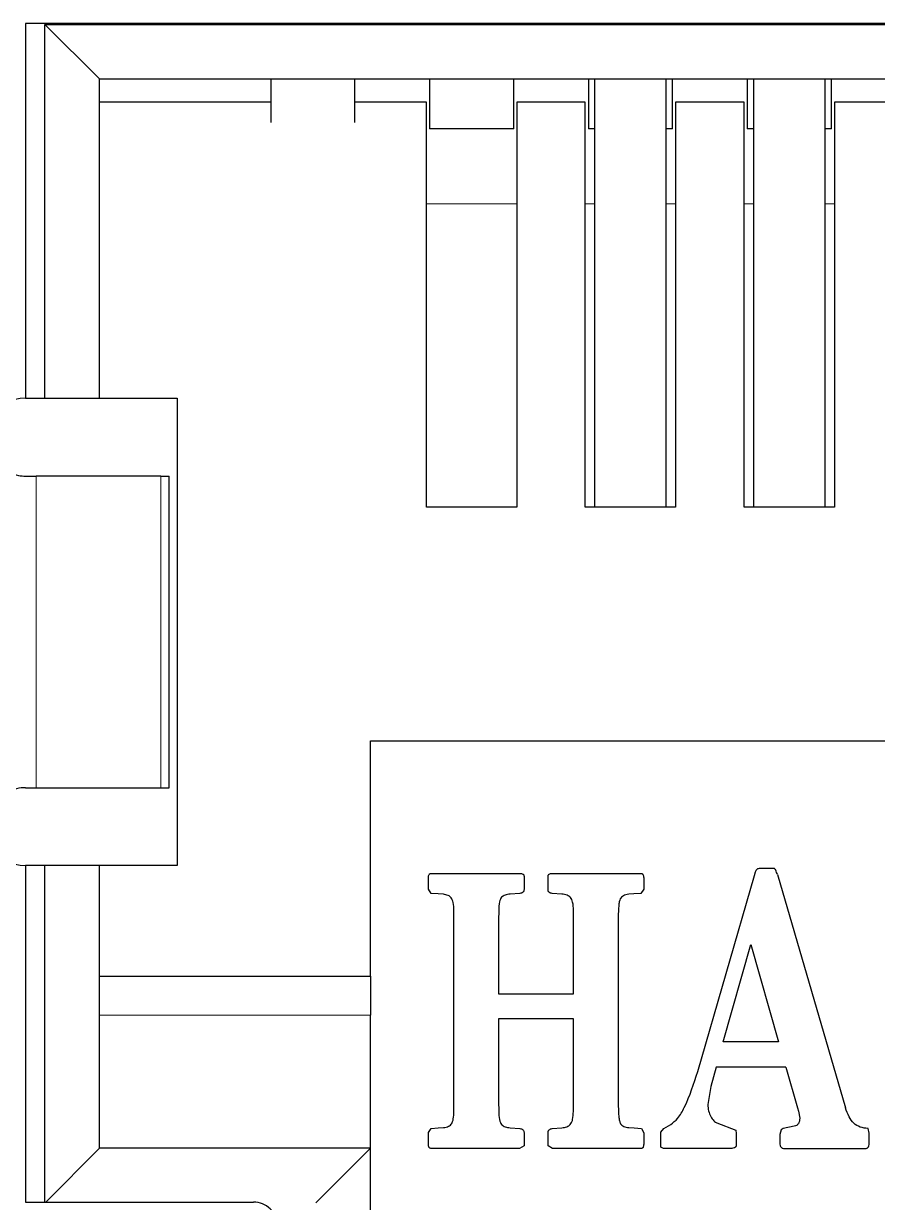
# Model space of a CAD drawing. Extents: x -260425 to 1294666, y -169889 to -2349.
# Drawn here: x 1000826.3 to 1000881.1, y -26583.7 to -26508 of the extents above; entities that cross this region are included whole.
import ezdxf

# ---------------------------------------------------------------- set-up
doc = ezdxf.new("R2010")
doc.units = 0
doc.header["$LTSCALE"] = 100
doc.layers.add('case', color=7, linetype='Continuous')

# ---------------------------------------------------------------- blocks, each defined once
blk = doc.blocks.new('АТС')
at = {"layer": 'case', "lineweight": 25}
for points in [[(2475.15, -39.458), (2475.15, -39.458), (2369.35, -39.458), (2369.35, -39.458)], [(2369.35, -39.458), (2369.35, -39.458), (2369.35, -63.507), (2369.35, -63.507)], [(2370.6, -39.507), (2370.6, -39.507), (2475.15, -39.507), (2475.15, -39.507)], [(2370.6, -63.507), (2370.6, -63.507), (2370.6, -39.507), (2370.6, -39.507)], [(2370.6, -39.507), (2370.6, -39.507), (2374.1, -43.008), (2374.1, -43.008)], [(2374.1, -43.008), (2374.1, -43.008), (2472.9, -43.008), (2472.9, -43.008)], [(2374.1, -63.507), (2374.1, -63.507), (2374.1, -43.008), (2374.1, -43.008)], [(2385.1, -43.008), (2385.1, -43.008), (2385.1, -45.805), (2385.1, -45.805)], [(2390.5, -45.805), (2390.5, -45.805), (2390.5, -43.008), (2390.5, -43.008)], [(2395.3, -43.008), (2395.3, -43.008), (2395.3, -46.208), (2395.3, -46.208)], [(2400.7, -46.208), (2400.7, -46.208), (2400.7, -43.008), (2400.7, -43.008)], [(2405.5, -43.008), (2405.5, -43.008), (2405.5, -46.208), (2405.5, -46.208)], [(2405.9, -43.008), (2405.9, -43.008), (2405.9, -70.508), (2405.9, -70.508)], [(2410.5, -70.508), (2410.5, -70.508), (2410.5, -43.008), (2410.5, -43.008)], [(2410.9, -46.208), (2410.9, -46.208), (2410.9, -43.008), (2410.9, -43.008)], [(2415.7, -43.008), (2415.7, -43.008), (2415.7, -46.208), (2415.7, -46.208)], [(2416.1, -43.008), (2416.1, -43.008), (2416.1, -70.508), (2416.1, -70.508)], [(2420.7, -70.508), (2420.7, -70.508), (2420.7, -43.008), (2420.7, -43.008)], [(2421.1, -46.208), (2421.1, -46.208), (2421.1, -43.008), (2421.1, -43.008)], [(2385.1, -44.508), (2385.1, -44.508), (2374.1, -44.508), (2374.1, -44.508)], [(2390.7, -44.508), (2390.7, -44.508), (2390.5, -44.508), (2390.5, -44.508)], [(2395.1, -44.508), (2395.1, -44.508), (2390.7, -44.508), (2390.7, -44.508)], [(2395.1, -70.508), (2395.1, -70.508), (2395.1, -44.508), (2395.1, -44.508)], [(2400.9, -44.508), (2400.9, -44.508), (2400.9, -70.508), (2400.9, -70.508)], [(2405.3, -44.508), (2405.3, -44.508), (2400.9, -44.508), (2400.9, -44.508)], [(2405.3, -70.508), (2405.3, -70.508), (2405.3, -44.508), (2405.3, -44.508)], [(2411.1, -44.508), (2411.1, -44.508), (2411.1, -70.508), (2411.1, -70.508)], [(2415.5, -44.508), (2415.5, -44.508), (2411.1, -44.508), (2411.1, -44.508)], [(2415.5, -70.508), (2415.5, -70.508), (2415.5, -44.508), (2415.5, -44.508)], [(2421.3, -44.508), (2421.3, -44.508), (2421.3, -70.508), (2421.3, -70.508)], [(2425.7, -44.508), (2425.7, -44.508), (2421.3, -44.508), (2421.3, -44.508)], [(2400.7, -46.208), (2400.7, -46.208), (2395.3, -46.208), (2395.3, -46.208)], [(2405.9, -46.208), (2405.9, -46.208), (2405.5, -46.208), (2405.5, -46.208)], [(2410.9, -46.208), (2410.9, -46.208), (2410.5, -46.208), (2410.5, -46.208)], [(2416.1, -46.208), (2416.1, -46.208), (2415.7, -46.208), (2415.7, -46.208)], [(2421.1, -46.208), (2421.1, -46.208), (2420.7, -46.208), (2420.7, -46.208)], [(2369.35, -63.507), (2369.35, -63.507), (2370.6, -63.507), (2370.6, -63.507)], [(2370.6, -63.507), (2370.6, -63.507), (2374.1, -63.507), (2374.1, -63.507)], [(2374.1, -63.507), (2374.1, -63.507), (2379.1, -63.507), (2379.1, -63.507)], [(2379.1, -63.507), (2379.1, -63.507), (2379.1, -93.508), (2379.1, -93.508)], [(2369.35, -68.508), (2369.35, -68.508), (2370.042, -68.508), (2370.042, -68.508)], [(2378.032, -68.508), (2378.032, -68.508), (2370.042, -68.508), (2370.042, -68.508)], [(2378.032, -68.508), (2378.032, -68.508), (2378.565, -68.508), (2378.565, -68.508)], [(2378.565, -88.508), (2378.565, -88.508), (2378.565, -68.508), (2378.565, -68.508)], [(2400.9, -70.508), (2400.9, -70.508), (2395.1, -70.508), (2395.1, -70.508)], [(2411.1, -70.508), (2411.1, -70.508), (2405.3, -70.508), (2405.3, -70.508)], [(2421.3, -70.508), (2421.3, -70.508), (2415.5, -70.508), (2415.5, -70.508)], [(2391.5, -85.507), (2391.5, -85.507), (2455.5, -85.507), (2455.5, -85.507)], [(2391.5, -100.607), (2391.5, -100.607), (2391.5, -85.507), (2391.5, -85.507)], [(2369.35, -88.508), (2369.35, -88.508), (2370.042, -88.508), (2370.042, -88.508)], [(2370.042, -88.508), (2370.042, -88.508), (2378.032, -88.508), (2378.032, -88.508)], [(2378.032, -88.508), (2378.032, -88.508), (2378.565, -88.508), (2378.565, -88.508)], [(2370.6, -93.508), (2370.6, -93.508), (2369.35, -93.508), (2369.35, -93.508)], [(2369.35, -93.508), (2369.35, -93.508), (2369.35, -115.108), (2369.35, -115.108)], [(2370.6, -115.108), (2370.6, -115.108), (2370.6, -93.508), (2370.6, -93.508)], [(2374.1, -93.508), (2374.1, -93.508), (2370.6, -93.508), (2370.6, -93.508)], [(2374.1, -111.657), (2374.1, -111.657), (2374.1, -93.508), (2374.1, -93.508)], [(2379.1, -93.508), (2379.1, -93.508), (2374.1, -93.508), (2374.1, -93.508)], [(2416.533, -93.673), (2416.533, -93.673), (2417.272, -93.685), (2417.272, -93.685)], [(2417.272, -93.685), (2417.272, -93.685), (2417.424, -93.685), (2417.424, -93.685)], [(2395.222, -95.029), (2395.222, -95.029), (2395.222, -94.285), (2395.222, -94.285)], [(2395.432, -94.009), (2395.432, -94.009), (2401.077, -94.009), (2401.077, -94.009)], [(2401.363, -94.189), (2401.363, -94.189), (2401.363, -95.041), (2401.363, -95.041)], [(2402.908, -95.041), (2402.908, -95.041), (2402.908, -94.189), (2402.908, -94.189)], [(2403.186, -94.009), (2403.186, -94.009), (2408.847, -94.009), (2408.847, -94.009)], [(2409.049, -94.285), (2409.049, -94.285), (2409.049, -95.029), (2409.049, -95.029)], [(2412.518, -106.729), (2412.518, -106.729), (2416.172, -94.153), (2416.172, -94.153)], [(2416.172, -94.153), (2416.172, -94.153), (2416.239, -93.913), (2416.239, -93.913)], [(2417.634, -94.081), (2417.634, -94.081), (2422.01, -109.057), (2422.01, -109.057)], [(2395.399, -95.293), (2395.399, -95.293), (2395.222, -95.029), (2395.222, -95.029)], [(2395.861, -95.329), (2395.861, -95.329), (2395.399, -95.293), (2395.399, -95.293)], [(2396.188, -95.353), (2396.188, -95.353), (2395.861, -95.329), (2395.861, -95.329)], [(2401.094, -95.293), (2401.094, -95.293), (2400.472, -95.341), (2400.472, -95.341)], [(2403.799, -95.341), (2403.799, -95.341), (2403.177, -95.293), (2403.177, -95.293)], [(2408.419, -95.329), (2408.419, -95.329), (2408.091, -95.353), (2408.091, -95.353)], [(2408.872, -95.293), (2408.872, -95.293), (2408.419, -95.329), (2408.419, -95.329)], [(2409.049, -95.029), (2409.049, -95.029), (2408.872, -95.293), (2408.872, -95.293)], [(2396.86, -109.309), (2396.86, -109.309), (2396.86, -96.373), (2396.86, -96.373)], [(2399.742, -96.373), (2399.742, -96.373), (2399.725, -97.033), (2399.725, -97.033)], [(2404.546, -97.033), (2404.546, -97.033), (2404.538, -96.373), (2404.538, -96.373)], [(2399.725, -97.033), (2399.725, -97.033), (2399.725, -101.749), (2399.725, -101.749)], [(2404.546, -101.749), (2404.546, -101.749), (2404.546, -97.033), (2404.546, -97.033)], [(2407.411, -97.057), (2407.411, -97.057), (2407.411, -108.625), (2407.411, -108.625)], [(2414.148, -104.833), (2414.148, -104.833), (2415.928, -98.569), (2415.928, -98.569)], [(2415.928, -98.569), (2415.928, -98.569), (2417.701, -104.833), (2417.701, -104.833)], [(2374.1, -100.607), (2374.1, -100.607), (2391.5, -100.607), (2391.5, -100.607)], [(2399.725, -101.749), (2399.725, -101.749), (2404.546, -101.749), (2404.546, -101.749)], [(2391.5, -111.657), (2391.5, -111.657), (2391.5, -103.107), (2391.5, -103.107)], [(2404.546, -103.357), (2404.546, -103.357), (2399.725, -103.357), (2399.725, -103.357)], [(2399.725, -103.357), (2399.725, -103.357), (2399.725, -108.637), (2399.725, -108.637)], [(2404.546, -108.637), (2404.546, -108.637), (2404.546, -103.357), (2404.546, -103.357)], [(2417.701, -104.833), (2417.701, -104.833), (2414.148, -104.833), (2414.148, -104.833)], [(2413.702, -106.441), (2413.702, -106.441), (2413.358, -107.701), (2413.358, -107.701)], [(2418.171, -106.441), (2418.171, -106.441), (2413.702, -106.441), (2413.702, -106.441)], [(2418.171, -106.441), (2418.171, -106.441), (2418.936, -109.057), (2418.936, -109.057)], [(2413.358, -107.701), (2413.358, -107.701), (2413.173, -108.853), (2413.173, -108.853)], [(2399.725, -108.637), (2399.725, -108.637), (2399.742, -109.297), (2399.742, -109.297)], [(2404.538, -109.297), (2404.538, -109.297), (2404.546, -108.637), (2404.546, -108.637)], [(2418.936, -109.057), (2418.936, -109.057), (2418.994, -109.273), (2418.994, -109.273)], [(2418.994, -109.273), (2418.994, -109.273), (2419.07, -109.717), (2419.07, -109.717)], [(2395.222, -110.653), (2395.222, -110.653), (2395.399, -110.389), (2395.399, -110.389)], [(2395.399, -110.389), (2395.399, -110.389), (2395.861, -110.353), (2395.861, -110.353)], [(2395.861, -110.353), (2395.861, -110.353), (2396.188, -110.329), (2396.188, -110.329)], [(2400.472, -110.341), (2400.472, -110.341), (2401.094, -110.389), (2401.094, -110.389)], [(2403.177, -110.389), (2403.177, -110.389), (2403.799, -110.341), (2403.799, -110.341)], [(2408.1, -110.329), (2408.1, -110.329), (2408.436, -110.353), (2408.436, -110.353)], [(2408.436, -110.353), (2408.436, -110.353), (2408.898, -110.389), (2408.898, -110.389)], [(2408.898, -110.389), (2408.898, -110.389), (2409.049, -110.665), (2409.049, -110.665)], [(2410.158, -110.629), (2410.158, -110.629), (2410.342, -110.389), (2410.342, -110.389)], [(2410.342, -110.389), (2410.342, -110.389), (2410.788, -110.137), (2410.788, -110.137)], [(2413.753, -110.029), (2413.753, -110.029), (2414.971, -110.497), (2414.971, -110.497)], [(2417.869, -110.473), (2417.869, -110.473), (2417.802, -110.773), (2417.802, -110.773)], [(2418.012, -110.389), (2418.012, -110.389), (2417.869, -110.473), (2417.869, -110.473)], [(2418.717, -110.245), (2418.717, -110.245), (2418.012, -110.389), (2418.012, -110.389)], [(2423.53, -110.689), (2423.53, -110.689), (2423.455, -110.389), (2423.455, -110.389)], [(2395.222, -111.397), (2395.222, -111.397), (2395.222, -110.653), (2395.222, -110.653)], [(2401.363, -110.653), (2401.363, -110.653), (2401.363, -111.493), (2401.363, -111.493)], [(2402.908, -111.493), (2402.908, -111.493), (2402.908, -110.653), (2402.908, -110.653)], [(2409.049, -110.665), (2409.049, -110.665), (2409.049, -111.397), (2409.049, -111.397)], [(2410.158, -111.577), (2410.158, -111.577), (2410.158, -110.629), (2410.158, -110.629)], [(2414.971, -110.497), (2414.971, -110.497), (2414.979, -110.713), (2414.979, -110.713)], [(2414.979, -110.713), (2414.979, -110.713), (2414.979, -111.529), (2414.979, -111.529)], [(2417.802, -110.773), (2417.802, -110.773), (2417.793, -111.313), (2417.793, -111.313)], [(2423.53, -111.349), (2423.53, -111.349), (2423.53, -110.689), (2423.53, -110.689)], [(2370.65, -115.108), (2370.65, -115.108), (2374.1, -111.657), (2374.1, -111.657)], [(2391.5, -111.657), (2391.5, -111.657), (2374.1, -111.657), (2374.1, -111.657)], [(2388, -115.158), (2388, -115.158), (2391.5, -111.657), (2391.5, -111.657)], [(2391.5, -129.008), (2391.5, -129.008), (2391.5, -111.657), (2391.5, -111.657)], [(2401.077, -111.673), (2401.077, -111.673), (2395.432, -111.673), (2395.432, -111.673)], [(2401.363, -111.493), (2401.363, -111.493), (2401.077, -111.673), (2401.077, -111.673)], [(2403.186, -111.673), (2403.186, -111.673), (2402.908, -111.493), (2402.908, -111.493)], [(2408.881, -111.673), (2408.881, -111.673), (2403.186, -111.673), (2403.186, -111.673)], [(2410.326, -111.661), (2410.326, -111.661), (2410.158, -111.577), (2410.158, -111.577)], [(2410.519, -111.673), (2410.519, -111.673), (2410.326, -111.661), (2410.326, -111.661)], [(2414.568, -111.673), (2414.568, -111.673), (2410.519, -111.673), (2410.519, -111.673)], [(2418.104, -111.673), (2418.104, -111.673), (2423.27, -111.673), (2423.27, -111.673)], [(2369.35, -115.108), (2369.35, -115.108), (2384, -115.108), (2384, -115.108)]]:
    blk.add_open_spline(points, degree=3, dxfattribs=at)
at = {"layer": 'case', "lineweight": 18}
for points in [[(2400.9, -51.033), (2400.9, -51.033), (2395.1, -51.033), (2395.1, -51.033)], [(2405.9, -51.033), (2405.9, -51.033), (2405.3, -51.033), (2405.3, -51.033)], [(2411.1, -51.033), (2411.1, -51.033), (2410.5, -51.033), (2410.5, -51.033)], [(2416.1, -51.033), (2416.1, -51.033), (2415.5, -51.033), (2415.5, -51.033)], [(2421.3, -51.033), (2421.3, -51.033), (2420.7, -51.033), (2420.7, -51.033)], [(2370.042, -68.508), (2370.042, -68.508), (2370.042, -88.508), (2370.042, -88.508)], [(2378.032, -88.508), (2378.032, -88.508), (2378.032, -68.508), (2378.032, -68.508)], [(2391.5, -103.107), (2391.5, -103.107), (2374.1, -103.107), (2374.1, -103.107)]]:
    blk.add_open_spline(points, degree=3, dxfattribs=at)
at = {"layer": 'case', "lineweight": 25}
for points, knots in [([(2369.35, -63.508), (2368.451, -63.508), (2367.621, -63.99), (2367.177, -64.772), (2367.177, -64.772), (2366.732, -65.553), (2366.742, -66.513), (2367.201, -67.286)], [0, 0, 0, 0, 0.333333, 0.333333, 0.333333, 0.333333, 1, 1, 1, 1]), ([(2367.201, -67.286), (2367.35, -67.492), (2367.499, -67.698), (2367.68, -67.868), (2367.68, -67.868), (2367.862, -68.039), (2368.078, -68.174), (2368.296, -68.275), (2368.296, -68.275), (2368.5, -68.368), (2368.706, -68.432), (2368.895, -68.466), (2368.895, -68.466), (2369.055, -68.494), (2369.202, -68.501), (2369.35, -68.508)], [0, 0, 0, 0, 0.2, 0.2, 0.2, 0.2, 0.4, 0.4, 0.4, 0.4, 0.6, 0.6, 0.6, 0.6, 1, 1, 1, 1]), ([(2369.35, -88.508), (2369.161, -88.518), (2368.971, -88.529), (2368.764, -88.577), (2368.764, -88.577), (2368.557, -88.626), (2368.332, -88.712), (2368.118, -88.832), (2368.118, -88.832), (2367.921, -88.943), (2367.733, -89.081), (2367.574, -89.248), (2367.574, -89.248), (2367.435, -89.394), (2367.318, -89.562), (2367.201, -89.729)], [0, 0, 0, 0, 0.2, 0.2, 0.2, 0.2, 0.4, 0.4, 0.4, 0.4, 0.6, 0.6, 0.6, 0.6, 1, 1, 1, 1]), ([(2367.201, -89.729), (2366.742, -90.502), (2366.732, -91.462), (2367.177, -92.243), (2367.177, -92.243), (2367.621, -93.025), (2368.451, -93.508), (2369.35, -93.508)], [0, 0, 0, 0, 0.333333, 0.333333, 0.333333, 0.333333, 1, 1, 1, 1]), ([(2416.239, -93.913), (2416.251, -93.877), (2416.264, -93.841), (2416.283, -93.808), (2416.283, -93.808), (2416.299, -93.78), (2416.321, -93.754), (2416.346, -93.733), (2416.346, -93.733), (2416.371, -93.713), (2416.4, -93.697), (2416.43, -93.688), (2416.43, -93.688), (2416.463, -93.678), (2416.498, -93.675), (2416.533, -93.673)], [0, 0, 0, 0, 0.2, 0.2, 0.2, 0.2, 0.4, 0.4, 0.4, 0.4, 0.6, 0.6, 0.6, 0.6, 1, 1, 1, 1]), ([(2417.634, -94.081), (2417.603, -93.989), (2417.573, -93.898), (2417.529, -93.811), (2417.529, -93.811), (2417.514, -93.782), (2417.497, -93.754), (2417.475, -93.73), (2417.475, -93.73), (2417.46, -93.713), (2417.442, -93.699), (2417.424, -93.685)], [0, 0, 0, 0, 0.25, 0.25, 0.25, 0.25, 0.5, 0.5, 0.5, 0.5, 1, 1, 1, 1]), ([(2395.222, -94.285), (2395.224, -94.245), (2395.226, -94.205), (2395.235, -94.166), (2395.235, -94.166), (2395.243, -94.135), (2395.255, -94.105), (2395.274, -94.08), (2395.274, -94.08), (2395.282, -94.068), (2395.292, -94.058), (2395.303, -94.049), (2395.303, -94.049), (2395.314, -94.04), (2395.326, -94.033), (2395.339, -94.027), (2395.339, -94.027), (2395.353, -94.021), (2395.368, -94.016), (2395.382, -94.014), (2395.382, -94.014), (2395.399, -94.011), (2395.416, -94.01), (2395.432, -94.009)], [0, 0, 0, 0, 0.142857, 0.142857, 0.142857, 0.142857, 0.285714, 0.285714, 0.285714, 0.285714, 0.428571, 0.428571, 0.428571, 0.428571, 0.571429, 0.571429, 0.571429, 0.571429, 0.714286, 0.714286, 0.714286, 0.714286, 1, 1, 1, 1]), ([(2401.077, -94.009), (2401.118, -94.011), (2401.159, -94.012), (2401.2, -94.02), (2401.2, -94.02), (2401.231, -94.027), (2401.262, -94.037), (2401.289, -94.054), (2401.289, -94.054), (2401.301, -94.061), (2401.312, -94.07), (2401.321, -94.079), (2401.321, -94.079), (2401.33, -94.089), (2401.338, -94.099), (2401.344, -94.11), (2401.344, -94.11), (2401.351, -94.122), (2401.355, -94.134), (2401.358, -94.147), (2401.358, -94.147), (2401.361, -94.161), (2401.362, -94.175), (2401.363, -94.189)], [0, 0, 0, 0, 0.142857, 0.142857, 0.142857, 0.142857, 0.285714, 0.285714, 0.285714, 0.285714, 0.428571, 0.428571, 0.428571, 0.428571, 0.571429, 0.571429, 0.571429, 0.571429, 0.714286, 0.714286, 0.714286, 0.714286, 1, 1, 1, 1]), ([(2402.908, -94.189), (2402.909, -94.175), (2402.91, -94.161), (2402.913, -94.147), (2402.913, -94.147), (2402.915, -94.134), (2402.92, -94.122), (2402.926, -94.11), (2402.926, -94.11), (2402.932, -94.099), (2402.939, -94.089), (2402.947, -94.079), (2402.947, -94.079), (2402.956, -94.07), (2402.967, -94.061), (2402.978, -94.054), (2402.978, -94.054), (2403.004, -94.037), (2403.034, -94.027), (2403.064, -94.02), (2403.064, -94.02), (2403.104, -94.012), (2403.145, -94.01), (2403.186, -94.009)], [0, 0, 0, 0, 0.142857, 0.142857, 0.142857, 0.142857, 0.285714, 0.285714, 0.285714, 0.285714, 0.428571, 0.428571, 0.428571, 0.428571, 0.571429, 0.571429, 0.571429, 0.571429, 0.714286, 0.714286, 0.714286, 0.714286, 1, 1, 1, 1]), ([(2408.847, -94.009), (2408.863, -94.01), (2408.879, -94.011), (2408.894, -94.014), (2408.894, -94.014), (2408.909, -94.016), (2408.922, -94.021), (2408.935, -94.027), (2408.935, -94.027), (2408.948, -94.033), (2408.96, -94.04), (2408.97, -94.049), (2408.97, -94.049), (2408.981, -94.058), (2408.99, -94.068), (2408.998, -94.08), (2408.998, -94.08), (2409.017, -94.105), (2409.029, -94.135), (2409.036, -94.166), (2409.036, -94.166), (2409.045, -94.205), (2409.047, -94.245), (2409.049, -94.285)], [0, 0, 0, 0, 0.142857, 0.142857, 0.142857, 0.142857, 0.285714, 0.285714, 0.285714, 0.285714, 0.428571, 0.428571, 0.428571, 0.428571, 0.571429, 0.571429, 0.571429, 0.571429, 0.714286, 0.714286, 0.714286, 0.714286, 1, 1, 1, 1]), ([(2400.472, -95.341), (2400.362, -95.355), (2400.251, -95.368), (2400.146, -95.405), (2400.146, -95.405), (2400.102, -95.42), (2400.06, -95.439), (2400.022, -95.464), (2400.022, -95.464), (2399.987, -95.487), (2399.956, -95.514), (2399.925, -95.542)], [0, 0, 0, 0, 0.25, 0.25, 0.25, 0.25, 0.5, 0.5, 0.5, 0.5, 1, 1, 1, 1]), ([(2401.363, -95.041), (2401.36, -95.076), (2401.358, -95.112), (2401.346, -95.145), (2401.346, -95.145), (2401.34, -95.159), (2401.333, -95.173), (2401.324, -95.186), (2401.324, -95.186), (2401.316, -95.199), (2401.306, -95.211), (2401.295, -95.221), (2401.295, -95.221), (2401.283, -95.232), (2401.27, -95.241), (2401.257, -95.249), (2401.257, -95.249), (2401.242, -95.258), (2401.226, -95.265), (2401.21, -95.271), (2401.21, -95.271), (2401.173, -95.284), (2401.134, -95.288), (2401.094, -95.293)], [0, 0, 0, 0, 0.142857, 0.142857, 0.142857, 0.142857, 0.285714, 0.285714, 0.285714, 0.285714, 0.428571, 0.428571, 0.428571, 0.428571, 0.571429, 0.571429, 0.571429, 0.571429, 0.714286, 0.714286, 0.714286, 0.714286, 1, 1, 1, 1]), ([(2403.177, -95.293), (2403.136, -95.288), (2403.096, -95.283), (2403.057, -95.27), (2403.057, -95.27), (2403.041, -95.264), (2403.026, -95.257), (2403.011, -95.248), (2403.011, -95.248), (2402.998, -95.24), (2402.985, -95.231), (2402.974, -95.22), (2402.974, -95.22), (2402.963, -95.21), (2402.953, -95.198), (2402.945, -95.186), (2402.945, -95.186), (2402.936, -95.173), (2402.93, -95.159), (2402.924, -95.144), (2402.924, -95.144), (2402.913, -95.111), (2402.911, -95.076), (2402.908, -95.041)], [0, 0, 0, 0, 0.142857, 0.142857, 0.142857, 0.142857, 0.285714, 0.285714, 0.285714, 0.285714, 0.428571, 0.428571, 0.428571, 0.428571, 0.571429, 0.571429, 0.571429, 0.571429, 0.714286, 0.714286, 0.714286, 0.714286, 1, 1, 1, 1]), ([(2404.351, -95.561), (2404.319, -95.531), (2404.287, -95.502), (2404.252, -95.478), (2404.252, -95.478), (2404.213, -95.451), (2404.17, -95.43), (2404.126, -95.414), (2404.126, -95.414), (2404.021, -95.374), (2403.91, -95.357), (2403.799, -95.341)], [0, 0, 0, 0, 0.25, 0.25, 0.25, 0.25, 0.5, 0.5, 0.5, 0.5, 1, 1, 1, 1]), ([(2396.69, -95.584), (2396.663, -95.553), (2396.635, -95.521), (2396.603, -95.494), (2396.603, -95.494), (2396.57, -95.467), (2396.531, -95.444), (2396.491, -95.427), (2396.491, -95.427), (2396.395, -95.385), (2396.292, -95.369), (2396.188, -95.353)], [0, 0, 0, 0, 0.25, 0.25, 0.25, 0.25, 0.5, 0.5, 0.5, 0.5, 1, 1, 1, 1]), ([(2396.86, -96.373), (2396.854, -96.21), (2396.848, -96.047), (2396.814, -95.887), (2396.814, -95.887), (2396.801, -95.827), (2396.785, -95.768), (2396.76, -95.713), (2396.76, -95.713), (2396.741, -95.668), (2396.715, -95.626), (2396.69, -95.584)], [0, 0, 0, 0, 0.25, 0.25, 0.25, 0.25, 0.5, 0.5, 0.5, 0.5, 1, 1, 1, 1]), ([(2399.925, -95.542), (2399.897, -95.581), (2399.869, -95.621), (2399.848, -95.663), (2399.848, -95.663), (2399.821, -95.719), (2399.805, -95.78), (2399.793, -95.842), (2399.793, -95.842), (2399.757, -96.018), (2399.75, -96.195), (2399.742, -96.373)], [0, 0, 0, 0, 0.25, 0.25, 0.25, 0.25, 0.5, 0.5, 0.5, 0.5, 1, 1, 1, 1]), ([(2404.538, -96.373), (2404.531, -96.202), (2404.523, -96.031), (2404.488, -95.862), (2404.488, -95.862), (2404.475, -95.801), (2404.458, -95.74), (2404.43, -95.684), (2404.43, -95.684), (2404.408, -95.641), (2404.38, -95.601), (2404.351, -95.561)], [0, 0, 0, 0, 0.25, 0.25, 0.25, 0.25, 0.5, 0.5, 0.5, 0.5, 1, 1, 1, 1]), ([(2407.543, -95.65), (2407.521, -95.709), (2407.5, -95.767), (2407.484, -95.827), (2407.484, -95.827), (2407.46, -95.923), (2407.45, -96.022), (2407.443, -96.121), (2407.443, -96.121), (2407.42, -96.434), (2407.415, -96.745), (2407.411, -97.057)], [0, 0, 0, 0, 0.25, 0.25, 0.25, 0.25, 0.5, 0.5, 0.5, 0.5, 1, 1, 1, 1]), ([(2408.091, -95.353), (2408.027, -95.361), (2407.962, -95.369), (2407.9, -95.387), (2407.9, -95.387), (2407.846, -95.402), (2407.794, -95.424), (2407.745, -95.452), (2407.745, -95.452), (2407.701, -95.477), (2407.66, -95.506), (2407.626, -95.542), (2407.626, -95.542), (2407.594, -95.575), (2407.568, -95.612), (2407.543, -95.65)], [0, 0, 0, 0, 0.2, 0.2, 0.2, 0.2, 0.4, 0.4, 0.4, 0.4, 0.6, 0.6, 0.6, 0.6, 1, 1, 1, 1]), ([(2391.5, -100.607), (2391.5, -100.645), (2391.5, -100.683), (2391.5, -100.798), (2391.5, -100.798), (2391.5, -100.913), (2391.5, -101.106), (2391.5, -101.34), (2391.5, -101.34), (2391.5, -101.574), (2391.5, -101.849), (2391.5, -102.151), (2391.5, -102.151), (2391.5, -102.452), (2391.5, -102.78), (2391.5, -103.107)], [0, 0, 0, 0, 0.2, 0.2, 0.2, 0.2, 0.4, 0.4, 0.4, 0.4, 0.6, 0.6, 0.6, 0.6, 1, 1, 1, 1]), ([(2410.788, -110.137), (2410.942, -110.011), (2411.096, -109.885), (2411.226, -109.737), (2411.226, -109.737), (2411.406, -109.533), (2411.539, -109.287), (2411.659, -109.037), (2411.659, -109.037), (2412.019, -108.29), (2412.269, -107.51), (2412.518, -106.729)], [0, 0, 0, 0, 0.25, 0.25, 0.25, 0.25, 0.5, 0.5, 0.5, 0.5, 1, 1, 1, 1]), ([(2407.411, -108.625), (2407.416, -108.949), (2407.421, -109.273), (2407.449, -109.599), (2407.449, -109.599), (2407.457, -109.7), (2407.468, -109.802), (2407.496, -109.899), (2407.496, -109.899), (2407.513, -109.96), (2407.538, -110.018), (2407.562, -110.077)], [0, 0, 0, 0, 0.25, 0.25, 0.25, 0.25, 0.5, 0.5, 0.5, 0.5, 1, 1, 1, 1]), ([(2413.173, -108.853), (2413.18, -108.991), (2413.186, -109.129), (2413.219, -109.26), (2413.219, -109.26), (2413.25, -109.386), (2413.306, -109.506), (2413.362, -109.626)], [0, 0, 0, 0, 0.333333, 0.333333, 0.333333, 0.333333, 1, 1, 1, 1]), ([(2396.718, -110.065), (2396.74, -110.023), (2396.762, -109.981), (2396.779, -109.937), (2396.779, -109.937), (2396.8, -109.883), (2396.813, -109.825), (2396.824, -109.768), (2396.824, -109.768), (2396.851, -109.616), (2396.856, -109.463), (2396.86, -109.309)], [0, 0, 0, 0, 0.25, 0.25, 0.25, 0.25, 0.5, 0.5, 0.5, 0.5, 1, 1, 1, 1]), ([(2399.742, -109.297), (2399.749, -109.472), (2399.757, -109.646), (2399.791, -109.819), (2399.791, -109.819), (2399.803, -109.881), (2399.818, -109.943), (2399.846, -109.999), (2399.846, -109.999), (2399.868, -110.043), (2399.897, -110.084), (2399.926, -110.125)], [0, 0, 0, 0, 0.25, 0.25, 0.25, 0.25, 0.5, 0.5, 0.5, 0.5, 1, 1, 1, 1]), ([(2404.336, -110.125), (2404.367, -110.084), (2404.397, -110.043), (2404.42, -109.999), (2404.42, -109.999), (2404.449, -109.943), (2404.467, -109.881), (2404.481, -109.819), (2404.481, -109.819), (2404.52, -109.647), (2404.529, -109.472), (2404.538, -109.297)], [0, 0, 0, 0, 0.25, 0.25, 0.25, 0.25, 0.5, 0.5, 0.5, 0.5, 1, 1, 1, 1]), ([(2413.362, -109.626), (2413.42, -109.723), (2413.478, -109.82), (2413.556, -109.902), (2413.556, -109.902), (2413.585, -109.933), (2413.617, -109.962), (2413.653, -109.984), (2413.653, -109.984), (2413.684, -110.003), (2413.719, -110.016), (2413.753, -110.029)], [0, 0, 0, 0, 0.25, 0.25, 0.25, 0.25, 0.5, 0.5, 0.5, 0.5, 1, 1, 1, 1]), ([(2419.07, -109.717), (2419.067, -109.787), (2419.064, -109.857), (2419.048, -109.924), (2419.048, -109.924), (2419.035, -109.979), (2419.014, -110.033), (2418.982, -110.08), (2418.982, -110.08), (2418.967, -110.101), (2418.951, -110.121), (2418.932, -110.139), (2418.932, -110.139), (2418.914, -110.157), (2418.893, -110.173), (2418.872, -110.186), (2418.872, -110.186), (2418.825, -110.214), (2418.771, -110.23), (2418.717, -110.245)], [0, 0, 0, 0, 0.166667, 0.166667, 0.166667, 0.166667, 0.333333, 0.333333, 0.333333, 0.333333, 0.5, 0.5, 0.5, 0.5, 0.666667, 0.666667, 0.666667, 0.666667, 1, 1, 1, 1]), ([(2423.455, -110.389), (2423.282, -110.371), (2423.11, -110.353), (2422.95, -110.294), (2422.95, -110.294), (2422.802, -110.239), (2422.664, -110.151), (2422.548, -110.042), (2422.548, -110.042), (2422.421, -109.924), (2422.319, -109.782), (2422.238, -109.63), (2422.238, -109.63), (2422.142, -109.449), (2422.076, -109.253), (2422.01, -109.057)], [0, 0, 0, 0, 0.2, 0.2, 0.2, 0.2, 0.4, 0.4, 0.4, 0.4, 0.6, 0.6, 0.6, 0.6, 1, 1, 1, 1]), ([(2396.188, -110.329), (2396.249, -110.322), (2396.309, -110.315), (2396.368, -110.3), (2396.368, -110.3), (2396.419, -110.287), (2396.469, -110.268), (2396.516, -110.244), (2396.516, -110.244), (2396.558, -110.222), (2396.598, -110.196), (2396.633, -110.164), (2396.633, -110.164), (2396.664, -110.135), (2396.691, -110.1), (2396.718, -110.065)], [0, 0, 0, 0, 0.2, 0.2, 0.2, 0.2, 0.4, 0.4, 0.4, 0.4, 0.6, 0.6, 0.6, 0.6, 1, 1, 1, 1]), ([(2399.926, -110.125), (2399.96, -110.156), (2399.994, -110.187), (2400.032, -110.213), (2400.032, -110.213), (2400.071, -110.24), (2400.114, -110.261), (2400.158, -110.278), (2400.158, -110.278), (2400.258, -110.316), (2400.365, -110.328), (2400.472, -110.341)], [0, 0, 0, 0, 0.25, 0.25, 0.25, 0.25, 0.5, 0.5, 0.5, 0.5, 1, 1, 1, 1]), ([(2401.094, -110.389), (2401.134, -110.394), (2401.174, -110.4), (2401.211, -110.414), (2401.211, -110.414), (2401.227, -110.42), (2401.242, -110.428), (2401.257, -110.437), (2401.257, -110.437), (2401.27, -110.446), (2401.283, -110.456), (2401.295, -110.468), (2401.295, -110.468), (2401.306, -110.479), (2401.316, -110.491), (2401.324, -110.505), (2401.324, -110.505), (2401.333, -110.518), (2401.34, -110.533), (2401.346, -110.548), (2401.346, -110.548), (2401.358, -110.581), (2401.36, -110.617), (2401.363, -110.653)], [0, 0, 0, 0, 0.142857, 0.142857, 0.142857, 0.142857, 0.285714, 0.285714, 0.285714, 0.285714, 0.428571, 0.428571, 0.428571, 0.428571, 0.571429, 0.571429, 0.571429, 0.571429, 0.714286, 0.714286, 0.714286, 0.714286, 1, 1, 1, 1]), ([(2402.908, -110.653), (2402.911, -110.618), (2402.913, -110.582), (2402.924, -110.549), (2402.924, -110.549), (2402.929, -110.535), (2402.936, -110.52), (2402.945, -110.507), (2402.945, -110.507), (2402.953, -110.494), (2402.963, -110.482), (2402.974, -110.472), (2402.974, -110.472), (2402.997, -110.448), (2403.026, -110.431), (2403.057, -110.418), (2403.057, -110.418), (2403.096, -110.403), (2403.136, -110.396), (2403.177, -110.389)], [0, 0, 0, 0, 0.166667, 0.166667, 0.166667, 0.166667, 0.333333, 0.333333, 0.333333, 0.333333, 0.5, 0.5, 0.5, 0.5, 0.666667, 0.666667, 0.666667, 0.666667, 1, 1, 1, 1]), ([(2403.799, -110.341), (2403.904, -110.327), (2404.01, -110.313), (2404.108, -110.276), (2404.108, -110.276), (2404.152, -110.259), (2404.194, -110.238), (2404.232, -110.212), (2404.232, -110.212), (2404.269, -110.186), (2404.303, -110.156), (2404.336, -110.125)], [0, 0, 0, 0, 0.25, 0.25, 0.25, 0.25, 0.5, 0.5, 0.5, 0.5, 1, 1, 1, 1]), ([(2407.562, -110.077), (2407.59, -110.114), (2407.618, -110.15), (2407.652, -110.181), (2407.652, -110.181), (2407.687, -110.212), (2407.728, -110.237), (2407.771, -110.257), (2407.771, -110.257), (2407.819, -110.279), (2407.869, -110.296), (2407.92, -110.307), (2407.92, -110.307), (2407.979, -110.319), (2408.039, -110.324), (2408.1, -110.329)], [0, 0, 0, 0, 0.2, 0.2, 0.2, 0.2, 0.4, 0.4, 0.4, 0.4, 0.6, 0.6, 0.6, 0.6, 1, 1, 1, 1]), ([(2395.432, -111.673), (2395.4, -111.671), (2395.368, -111.669), (2395.339, -111.657), (2395.339, -111.657), (2395.327, -111.652), (2395.314, -111.645), (2395.303, -111.636), (2395.303, -111.636), (2395.292, -111.628), (2395.282, -111.618), (2395.274, -111.607), (2395.274, -111.607), (2395.265, -111.595), (2395.257, -111.582), (2395.251, -111.569), (2395.251, -111.569), (2395.244, -111.553), (2395.239, -111.537), (2395.235, -111.521), (2395.235, -111.521), (2395.225, -111.481), (2395.224, -111.439), (2395.222, -111.397)], [0, 0, 0, 0, 0.142857, 0.142857, 0.142857, 0.142857, 0.285714, 0.285714, 0.285714, 0.285714, 0.428571, 0.428571, 0.428571, 0.428571, 0.571429, 0.571429, 0.571429, 0.571429, 0.714286, 0.714286, 0.714286, 0.714286, 1, 1, 1, 1]), ([(2409.049, -111.397), (2409.047, -111.439), (2409.046, -111.48), (2409.038, -111.521), (2409.038, -111.521), (2409.032, -111.551), (2409.022, -111.581), (2409.006, -111.607), (2409.006, -111.607), (2408.999, -111.618), (2408.991, -111.628), (2408.982, -111.636), (2408.982, -111.636), (2408.973, -111.644), (2408.964, -111.651), (2408.953, -111.657), (2408.953, -111.657), (2408.943, -111.663), (2408.931, -111.667), (2408.919, -111.669), (2408.919, -111.669), (2408.907, -111.672), (2408.894, -111.672), (2408.881, -111.673)], [0, 0, 0, 0, 0.142857, 0.142857, 0.142857, 0.142857, 0.285714, 0.285714, 0.285714, 0.285714, 0.428571, 0.428571, 0.428571, 0.428571, 0.571429, 0.571429, 0.571429, 0.571429, 0.714286, 0.714286, 0.714286, 0.714286, 1, 1, 1, 1]), ([(2414.979, -111.529), (2414.974, -111.541), (2414.969, -111.552), (2414.962, -111.563), (2414.962, -111.563), (2414.954, -111.574), (2414.944, -111.583), (2414.934, -111.592), (2414.934, -111.592), (2414.909, -111.612), (2414.879, -111.626), (2414.849, -111.637), (2414.849, -111.637), (2414.76, -111.669), (2414.664, -111.671), (2414.568, -111.673)], [0, 0, 0, 0, 0.2, 0.2, 0.2, 0.2, 0.4, 0.4, 0.4, 0.4, 0.6, 0.6, 0.6, 0.6, 1, 1, 1, 1]), ([(2417.793, -111.313), (2417.796, -111.368), (2417.798, -111.423), (2417.812, -111.476), (2417.812, -111.476), (2417.818, -111.497), (2417.826, -111.518), (2417.836, -111.538), (2417.836, -111.538), (2417.845, -111.556), (2417.857, -111.572), (2417.87, -111.588), (2417.87, -111.588), (2417.883, -111.602), (2417.897, -111.615), (2417.913, -111.626), (2417.913, -111.626), (2417.93, -111.637), (2417.948, -111.646), (2417.967, -111.652), (2417.967, -111.652), (2418.01, -111.668), (2418.057, -111.67), (2418.104, -111.673)], [0, 0, 0, 0, 0.142857, 0.142857, 0.142857, 0.142857, 0.285714, 0.285714, 0.285714, 0.285714, 0.428571, 0.428571, 0.428571, 0.428571, 0.571429, 0.571429, 0.571429, 0.571429, 0.714286, 0.714286, 0.714286, 0.714286, 1, 1, 1, 1]), ([(2423.27, -111.673), (2423.308, -111.67), (2423.347, -111.667), (2423.382, -111.653), (2423.382, -111.653), (2423.397, -111.646), (2423.412, -111.638), (2423.426, -111.627), (2423.426, -111.627), (2423.44, -111.617), (2423.452, -111.605), (2423.463, -111.592), (2423.463, -111.592), (2423.475, -111.578), (2423.484, -111.563), (2423.492, -111.546), (2423.492, -111.546), (2423.501, -111.529), (2423.508, -111.51), (2423.513, -111.491), (2423.513, -111.491), (2423.526, -111.445), (2423.528, -111.397), (2423.53, -111.349)], [0, 0, 0, 0, 0.142857, 0.142857, 0.142857, 0.142857, 0.285714, 0.285714, 0.285714, 0.285714, 0.428571, 0.428571, 0.428571, 0.428571, 0.571429, 0.571429, 0.571429, 0.571429, 0.714286, 0.714286, 0.714286, 0.714286, 1, 1, 1, 1]), ([(2385.5, -116.608), (2385.5, -116.21), (2385.342, -115.828), (2385.061, -115.547), (2385.061, -115.547), (2384.779, -115.266), (2384.398, -115.108), (2384, -115.108)], [0, 0, 0, 0, 0.333333, 0.333333, 0.333333, 0.333333, 1, 1, 1, 1])]:
    blk.add_open_spline(points, degree=3, knots=knots, dxfattribs=at)

msp = doc.modelspace()

# ---------------------------------------------------------------- block references
msp.add_blockref('АТС', (998457.029, -26468.524))

doc.saveas('drawing.dxf')
